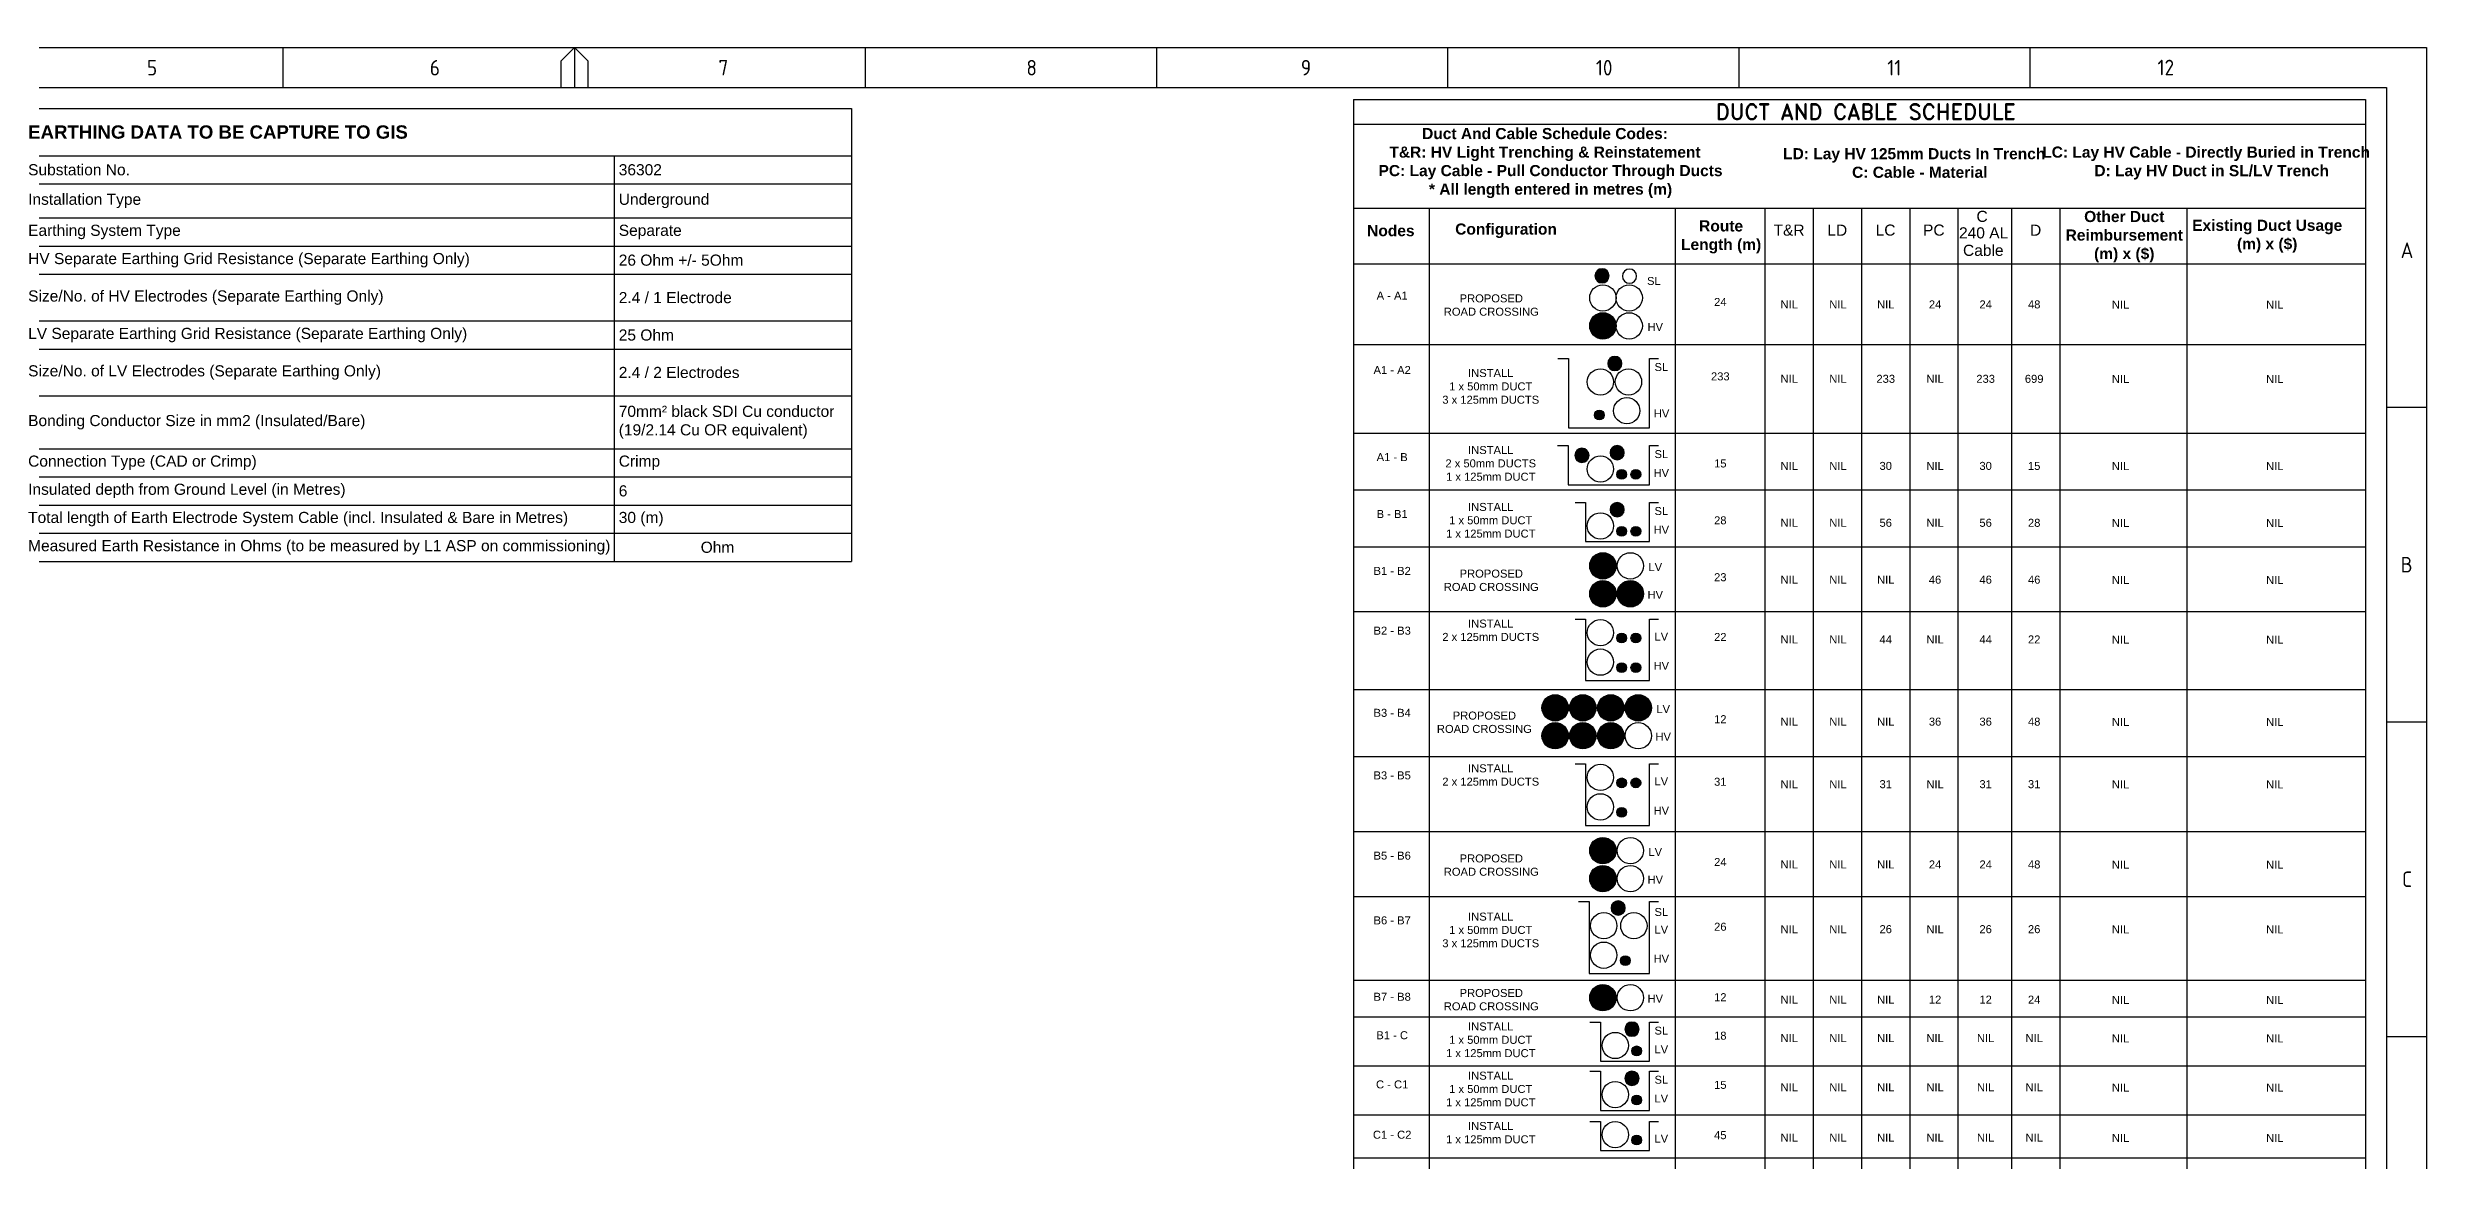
# Paper-space layout 'SHEET 4' of a CAD drawing. Header units: metres, sheet in millimetres. Extents: x -19 to 814, y -3 to 583.
# Drawn here: x 279 to 814, y 333 to 583 of the extents above; entities that cross this region are included whole.
import ezdxf
from ezdxf.enums import TextEntityAlignment as Align

# ---------------------------------------------------------------- set-up
doc = ezdxf.new("R2010")
doc.units = ezdxf.units.M
doc.linetypes.add('Cable Exist UG', pattern=[8.2, 4, -1.2, 1.8, -1.2])
doc.layers.add('Duct_SP_EXT', color=7, linetype='Continuous')
doc.layers.add('Notes', color=7, linetype='Continuous')
doc.styles.add('Elec', font='romand__.ttf')
doc.styles.add('iecISOCP', font='isocp.shx')
doc.styles.get("Standard").update_dxf_attribs({"font": 'arial.ttf'})

# ---------------------------------------------------------------- blocks, each defined once
blk = doc.blocks.new('A1_FRAME_TITLE')
at = {"layer": 'Notes', "linetype": 'Continuous'}
for p, q in [((351.17, 574.39), (351.17, 583.39)), ((413.68, 580.39), (416.68, 583.39)), ((413.68, 574.39), (413.68, 580.39)), ((416.68, 583.39), (416.68, 574.39)), ((416.68, 583.39), (419.68, 580.39)), ((419.68, 580.39), (419.68, 574.39)), ((482.19, 574.39), (482.19, 583.39)), ((547.7, 574.39), (547.7, 583.39)), ((613.21, 574.39), (613.21, 583.39)), ((678.72, 574.39), (678.72, 583.39)), ((744.23, 574.39), (744.23, 583.39)), ((833.35, 502.43), (824.35, 502.43)), ((824.37, 431.68), (833.35, 431.68)), ((824.35, 360.93), (833.35, 360.93))]:
    blk.add_line(p, q, dxfattribs=at)
at = {"layer": 'Notes', "linetype": 'Continuous', "flags": 128}
for points in [[(0, 583.39), (833.37, 583.39), (833.37, -3.03), (0, -3.03)], [(9, 574.39), (824.37, 574.39), (824.37, 5.97), (9, 5.97)]]:
    blk.add_lwpolyline(points, close=True, dxfattribs=at)
blk.add_attdef('DRAFT_NUM', (29.9, 23.29), '', height=2.5, rotation=90)
at = {"layer": 'Notes', "style": 'iecISOCP'}
for s, p in [('5', (320.5, 577.12)), ('6', (384.13, 577.12)), ('7', (449.08, 577.12)), ('8', (518.36, 577.12)), ('9', (580.11, 577.12)), ('10', (646.5, 577.12)), ('11', (712.06, 577.12)), ('12', (772.87, 577.16)), ('A', (827.58, 536.06)), ('B', (827.58, 465.31)), ('C', (827.87, 394.56))]:
    blk.add_text(s, height=3.5, dxfattribs=at).set_placement(p)
at = {"layer": 'Notes', "style": 'iecISOCP', "flags": 8}
blk.add_attdef('VERSION_NO', text='', height=2.5, rotation=90, dxfattribs=at).set_placement((302.04, 43.81), align=Align.MIDDLE_CENTER)
at = {"layer": 'Notes', "style": 'iecISOCP'}
for tag, p in [('CAP_NO', (513.19, 43.46)), ('IE_NUM', (513.05, 37.81)), ('REF_No_1', (335.24, 32.31)), ('REF_1', (362.52, 32.31)), ('GEN_WO', (441.71, 31.76)), ('HV_SWITCH', (513.46, 32.16)), ('REF_No_2', (335.24, 26.31)), ('REF_2', (362.52, 26.31)), ('OH_WO', (441.71, 25.81)), ('UBD_REF', (513.05, 25.83)), ('REF_No_3', (335.24, 20.31)), ('REF_3', (362.52, 20.31)), ('UG_WO', (441.71, 20.05)), ('GIS_MAP_No', (513.05, 20.04)), ('REF_No_4', (335.24, 14.31)), ('REF_4', (362.52, 14.31)), ('SUB_WO', (441.71, 13.81)), ('HV_OP_DIAG', (513.33, 14.2)), ('LGA', (512.95, 7.78)), ('ExportID', (9.08, 2.39))]:
    blk.add_attdef(tag, p, '', height=2.5, dxfattribs=at)
for tag, height, p in [('T1', 3.5, (684.37, 39.47)), ('T2', 3.5, (684.37, 34.35)), ('scale', 2.5, (567.76, 33.27)), ('T3', 3.5, (684.37, 28.92)), ('DRAWN', 2.5, (567.76, 24.93)), ('T4', 3.5, (684.37, 23.66)), ('T5', 3.5, (684.37, 18.23)), ('REV', 5, (820.05, 17.1)), ('DATE', 2.5, (567.76, 16.88)), ('T6', 3.5, (684.37, 12.97)), ('DESIGN', 2.5, (605.62, 9.15))]:
    blk.add_attdef(tag, text='', height=height, dxfattribs=at).set_placement(p, align=Align.CENTER)
blk.add_attdef('NUM', text='', height=7, dxfattribs=at).set_placement((792.37, 20.12), align=Align.MIDDLE_CENTER)
for tag, p in [('NS', (790.71, 8.12)), ('SHTS', (805.41, 8.12))]:
    blk.add_attdef(tag, text='', height=2.5, dxfattribs=at).set_placement(p, align=Align.MIDDLE)
at = {"layer": 'Notes', "style": 'iecISOCP', "flags": 1}
for tag, p in [('ProjectType', (14.17, -26.8)), ('ProjectNumber', (23.56, -26.82)), ('DrawingNumber', (35.51, -26.8)), ('ProjectDescription', (47.56, -26.83)), ('ExportDate', (60.28, -26.79)), ('ExportUserName', (69.15, -26.8)), ('DesignerCompanyName', (81.48, -26.79)), ('ExportAreaOfInterest', (97.1, -26.81)), ('GIS_SUCCESS', (112, -26.78)), ('CAD_SUCCESS', (121.79, -26.78)), ('DEPOTCODE', (132.11, -26.88)), ('ExportCategories', (140.08, -26.8)), ('Comments', (154.38, -26.88))]:
    blk.add_attdef(tag, p, '', height=1, dxfattribs=at)
blk = doc.blocks.new('CABLE_LARGE_EXT')
h = blk.add_hatch(color=256)
edge = h.paths.add_edge_path()
edge.add_arc((0, 0.55), 0.55, 0, 360)
blk.add_circle((0, 0.55), 0.55)
at = {"flags": 1}
blk.add_attdef('Z', (0, 0), '', height=0.2, dxfattribs=at)
at = {"flags": 9}
for tag, p in [('COND_CODE', (0, 0)), ('STATE', (0, -0.4)), ('XSECT_SIZE', (0, -0.6)), ('FB_REFERENCE', (0, -0.2)), ('NOTES', (0, -0.8))]:
    blk.add_attdef(tag, text='', height=0.2, dxfattribs=at).set_placement(p, align=Align.MIDDLE_LEFT)
blk = doc.blocks.new('DUCT_LARGE_EXT')
blk.add_circle((0, 0.8), 0.8)
for tag, flags, p in [('DUCT_CODE', 9, (1.5, 0)), ('XSECT_TYPE', 9, (1.5, -0.2)), ('STATE', 9, (1.5, -0.6)), ('OWNED_BY', 9, (1.5, -1)), ('OPERATED_BY', 9, (1.5, -1.2)), ('Z', 1, (1.5, -1.6)), ('FB_REFERENCE', 9, (1.5, -0.4)), ('NOTES', 9, (1.5, -0.8)), ('MAINTAINED_BY', 9, (1.5, -1.4))]:
    blk.add_attdef(tag, text='', height=0.2, dxfattribs=dict(flags=flags)).set_placement(p, align=Align.MIDDLE_LEFT)
blk = doc.blocks.new('*T83')
at = {"layer": 'Notes', "lineweight": -2, "transparency": 16777216}
for p, q in [((0, 0), (186.23, 0)), ((0, 0), (0, -101.89)), ((186.23, 0), (186.23, -101.89)), ((0, -10.62), (186.23, -10.62)), ((132.89, -10.62), (132.89, -101.89)), ((0, -16.96), (186.23, -16.96)), ((0, -24.62), (186.23, -24.62)), ((0, -30.95), (186.23, -30.95)), ((0, -37.3), (186.23, -37.3)), ((0, -47.79), (186.23, -47.79)), ((0, -54.15), (186.23, -54.15)), ((0, -64.63), (186.23, -64.63)), ((0, -76.53), (186.23, -76.53)), ((0, -82.87), (186.23, -82.87)), ((0, -89.2), (186.23, -89.2)), ((0, -95.55), (186.23, -95.55)), ((0, -101.89), (186.23, -101.89))]:
    blk.add_line(p, q, dxfattribs=at)
at = {"layer": 'Notes', "color": 0, "transparency": 16777216, "attachment_point": 4}
for s, insert, char_height, width in [('{\\fArial|b1|i0|c0|p34;EARTHING DATA TO BE CAPTURE TO GIS}', (1, -5.31), 3, 184.2343), ('Substation No. ', (1, -13.79), 2.5, 130.8911), ('36302', (133.89, -13.79), 2.5, 51.3432), ('Installation Type', (1, -20.79), 2.5, 130.8911), ('Underground', (133.89, -20.79), 2.5, 51.3432), ('Earthing System Type', (1, -27.78), 2.5, 130.8911), ('Separate', (133.89, -27.78), 2.5, 51.3432), ('HV Separate Earthing Grid Resistance (Separate Earthing Only)', (1, -34.13), 2.5, 130.8911), ('26 Ohm +/- 5Ohm', (133.89, -34.13), 2.5, 51.3432), ('Size/No. of HV Electrodes (Separate Earthing Only)', (1, -42.55), 2.5, 130.8911), ('2.4 / 1 Electrode', (133.89, -42.55), 2.5, 51.3432), ('LV Separate Earthing Grid Resistance (Separate Earthing Only)', (1, -50.97), 2.5, 130.8911), ('25 Ohm', (133.89, -50.97), 2.5, 51.3432), ('Size/No. of LV Electrodes (Separate Earthing Only)', (1, -59.39), 2.5, 130.8911), ('2.4 / 2 Electrodes', (133.89, -59.39), 2.5, 51.3432), ('Bonding Conductor Size in mm2 (Insulated/Bare)', (1, -70.58), 2.5, 130.8911), ('70mm² black SDI Cu conductor (19/2.14 Cu OR equivalent)', (133.89, -70.58), 2.5, 51.3432), ('Connection Type (CAD or Crimp)', (1, -79.7), 2.5, 130.8911), ('Crimp', (133.89, -79.7), 2.5, 51.3432), ('Insulated depth from Ground Level (in Metres)', (1, -86.03), 2.5, 130.8911), ('6', (133.89, -86.03), 2.5, 51.3432), ('Total length of Earth Electrode System Cable (incl. Insulated & Bare in Metres)', (1, -92.37), 2.5, 130.8911), ('30 (m)', (133.89, -92.37), 2.5, 51.3432), ('Measured Earth Resistance in Ohms (to be measured by L1 ASP on commissioning)', (1, -98.72), 2.5, 130.8911), ('                   Ohm', (133.89, -98.72), 2.5, 51.3432)]:
    blk.add_mtext(s, dxfattribs=dict(at, insert=insert, char_height=char_height, width=width))

psp = doc.layouts.new('SHEET 4')

# ---------------------------------------------------------------- hatches: boundary and pattern name
at = {"layer": 'Duct_SP_EXT'}
h = psp.add_hatch(color=256, dxfattribs=at)
h.dxf.hatch_style = 1
h.paths.add_polyline_path([(631.68, 520.81, 1), (625.76, 520.81, 1)])
h = psp.add_hatch(color=256, dxfattribs=at)
h.dxf.hatch_style = 1
h.paths.add_polyline_path([(631.68, 466.82, 1), (625.76, 466.82, 1)])
h = psp.add_hatch(color=256, dxfattribs=at)
h.dxf.hatch_style = 1
h.paths.add_polyline_path([(631.68, 460.54, 1), (625.76, 460.54, 1)])
h = psp.add_hatch(color=256, dxfattribs=at)
h.dxf.hatch_style = 1
h.paths.add_polyline_path([(631.94, 460.54, 1), (637.86, 460.54, 1)])
h = psp.add_hatch(color=256, dxfattribs=at)
h.dxf.hatch_style = 1
h.paths.add_polyline_path([(620.94, 434.88, 1), (615.02, 434.88, 1)])
h = psp.add_hatch(color=256, dxfattribs=at)
h.dxf.hatch_style = 1
h.paths.add_polyline_path([(627.16, 434.88, 1), (621.23, 434.88, 1)])
h = psp.add_hatch(color=256, dxfattribs=at)
h.dxf.hatch_style = 1
h.paths.add_polyline_path([(633.46, 434.88, 1), (627.54, 434.88, 1)])
h = psp.add_hatch(color=256, dxfattribs=at)
h.dxf.hatch_style = 1
h.paths.add_polyline_path([(633.72, 434.88, 1), (639.64, 434.88, 1)])
h = psp.add_hatch(color=256, dxfattribs=at)
h.dxf.hatch_style = 1
h.paths.add_polyline_path([(620.94, 428.6, 1), (615.02, 428.6, 1)])
h = psp.add_hatch(color=256, dxfattribs=at)
h.dxf.hatch_style = 1
h.paths.add_polyline_path([(627.16, 428.6, 1), (621.23, 428.6, 1)])
h = psp.add_hatch(color=256, dxfattribs=at)
h.dxf.hatch_style = 1
h.paths.add_polyline_path([(633.46, 428.6, 1), (627.54, 428.6, 1)])
h = psp.add_hatch(color=256, dxfattribs=at)
h.dxf.hatch_style = 1
h.paths.add_polyline_path([(631.68, 402.76, 1), (625.76, 402.76, 1)])
h = psp.add_hatch(color=256, dxfattribs=at)
h.dxf.hatch_style = 1
h.paths.add_polyline_path([(631.68, 396.47, 1), (625.76, 396.47, 1)])
h = psp.add_hatch(color=256, dxfattribs=at)
h.dxf.hatch_style = 1
h.paths.add_polyline_path([(631.68, 369.66, 1), (625.76, 369.66, 1)])
at = {"layer": 'Notes'}
h = psp.add_hatch(color=256, dxfattribs=at)
h.dxf.hatch_style = 1
edge = h.paths.add_edge_path()
edge.add_arc((628.54, 532.06), 1.6, 0, 360)
h = psp.add_hatch(color=256, dxfattribs=at)
h.dxf.hatch_style = 1
edge = h.paths.add_edge_path()
edge.add_arc((631.41, 512.34), 1.6, 0, 360)
h = psp.add_hatch(color=256, dxfattribs=at)
h.dxf.hatch_style = 1
edge = h.paths.add_edge_path()
edge.add_arc((624, 491.68), 1.6, 0, 360)
h = psp.add_hatch(color=256, dxfattribs=at)
h.dxf.hatch_style = 1
edge = h.paths.add_edge_path()
edge.add_arc((631.93, 492.28), 1.6, 0, 360)
h = psp.add_hatch(color=256, dxfattribs=at)
h.dxf.hatch_style = 1
edge = h.paths.add_edge_path()
edge.add_arc((631.93, 479.48), 1.6, 0, 360)
h = psp.add_hatch(color=256, dxfattribs=at)
h.dxf.hatch_style = 1
edge = h.paths.add_edge_path()
edge.add_arc((632.15, 389.85), 1.6, 0, 360)
h = psp.add_hatch(color=256, dxfattribs=at)
h.dxf.hatch_style = 1
edge = h.paths.add_edge_path()
edge.add_arc((635.27, 362.6), 1.6, 0, 360)
h = psp.add_hatch(color=256, dxfattribs=at)
h.dxf.hatch_style = 1
edge = h.paths.add_edge_path()
edge.add_arc((635.27, 351.54), 1.6, 0, 360)

# ---------------------------------------------------------------- linework, layer by layer
at = {"layer": 'Duct_SP_EXT'}
for p, q in [((639.24, 497.91), (639.24, 513.48)), ((639.24, 513.48), (641.22, 513.48)), ((620.99, 497.91), (639.24, 497.91)), ((639.24, 485.07), (639.24, 493.88)), ((639.24, 493.88), (641.22, 493.88)), ((620.92, 485.07), (639.24, 485.07)), ((639.24, 472.27), (639.24, 481.09)), ((639.24, 481.09), (641.22, 481.09)), ((624.84, 472.27), (639.24, 472.27)), ((639.24, 441.01), (639.24, 454.85)), ((639.24, 454.85), (641.22, 454.85)), ((624.84, 441.01), (639.24, 441.01)), ((639.24, 408.45), (639.24, 422.29)), ((639.24, 422.29), (641.22, 422.29)), ((624.84, 408.45), (639.24, 408.45)), ((639.24, 375.09), (639.24, 391.31)), ((639.24, 391.31), (641.22, 391.31)), ((625.6, 375.09), (639.24, 375.09)), ((639.24, 355.39), (639.24, 364.2)), ((639.24, 364.2), (641.22, 364.2)), ((628.19, 355.39), (639.24, 355.39)), ((639.24, 344.33), (639.24, 353.15)), ((639.24, 353.15), (641.22, 353.15)), ((628.19, 344.33), (639.24, 344.33)), ((639.24, 335.32), (639.24, 341.82)), ((639.24, 341.82), (641.22, 341.82)), ((628.19, 335.32), (639.24, 335.32))]:
    psp.add_line(p, q, dxfattribs=at)
at = {"layer": 'Duct_SP_EXT', "flags": 128}
for points in [[(618.6, 513.48), (620.99, 513.48), (620.99, 497.91)], [(618.53, 493.88), (620.92, 493.88), (620.92, 485.07)], [(622.45, 481.09), (624.84, 481.09), (624.84, 472.27)], [(622.45, 454.85), (624.84, 454.85), (624.84, 441.01)], [(622.45, 422.29), (624.84, 422.29), (624.84, 408.45)], [(623.2, 391.31), (625.6, 391.31), (625.6, 375.09)], [(625.8, 364.2), (628.19, 364.2), (628.19, 355.39)], [(625.8, 353.15), (628.19, 353.15), (628.19, 344.33)], [(625.8, 341.82), (628.19, 341.82), (628.19, 335.32)]]:
    psp.add_lwpolyline(points, dxfattribs=at)
at = {"layer": 'Duct_SP_EXT'}
for centre in [(628.72, 527.09), (634.64, 527.09), (628.72, 520.81), (634.64, 520.81), (628.16, 508.2), (634.48, 508.2), (634.08, 501.73), (628.16, 488.61), (628.16, 475.81), (628.72, 466.82), (634.9, 466.82), (628.72, 460.54), (634.9, 460.54), (628.16, 451.79), (628.16, 445.16), (617.98, 434.88), (624.2, 434.88), (630.5, 434.88), (636.68, 434.88), (617.98, 428.6), (624.2, 428.6), (630.5, 428.6), (636.68, 428.6), (628.16, 419.23), (628.16, 412.6), (628.72, 402.76), (634.9, 402.76), (628.72, 396.47), (634.9, 396.47), (628.92, 385.87), (635.69, 385.87), (628.92, 379.24), (628.72, 369.66), (634.9, 369.66), (631.51, 358.92), (631.51, 347.87), (631.51, 338.86)]:
    psp.add_circle(centre, 2.96, dxfattribs=at)
at = {"layer": 'Notes'}
for p, q in [((572.6, 571.76), (572.6, 97.08)), ((800.34, 571.76), (800.34, 97.08)), ((589.65, 547.31), (589.65, 97.08)), ((645, 547.31), (645, 97.08)), ((665.18, 547.31), (665.18, 97.08)), ((760.1, 547.31), (760.1, 97.08))]:
    psp.add_line(p, q, dxfattribs=at)
at = {"layer": 'Notes', "linetype": 'Continuous'}
for p, q in [((572.6, 571.76), (800.34, 571.76)), ((572.6, 566.21), (800.34, 566.21)), ((572.6, 547.31), (800.34, 547.31)), ((676.03, 547.31), (676.03, 97.08)), ((686.89, 547.31), (686.89, 97.08)), ((697.75, 547.31), (697.75, 97.08)), ((708.61, 547.31), (708.61, 97.08)), ((720.67, 547.31), (720.67, 97.08)), ((731.53, 547.31), (731.53, 97.08)), ((572.6, 534.78), (800.34, 534.78)), ((572.6, 516.61), (800.34, 516.61)), ((572.6, 496.7), (800.34, 496.7)), ((572.6, 483.9), (800.34, 483.9)), ((572.6, 471.1), (800.34, 471.1)), ((572.6, 456.54), (800.34, 456.54)), ((572.6, 439.02), (800.34, 439.02)), ((572.6, 423.97), (800.34, 423.97)), ((572.6, 407.03), (800.34, 407.03)), ((572.6, 392.47), (800.34, 392.47)), ((572.6, 373.64), (800.34, 373.64)), ((572.6, 365.39), (800.34, 365.39)), ((572.6, 354.34), (800.34, 354.34)), ((572.6, 343.29), (800.34, 343.29)), ((572.6, 333.67), (800.34, 333.67))]:
    psp.add_line(p, q, dxfattribs=at)
at = {"layer": 'Notes'}
for points in [[(572.6, 534.78), (800.34, 534.78)], [(572.6, 516.61), (800.34, 516.61)], [(572.6, 496.7), (800.34, 496.7)], [(572.6, 483.9), (800.34, 483.9)], [(572.6, 471.1), (800.34, 471.1)], [(572.6, 456.54), (800.34, 456.54)], [(572.6, 439.02), (800.34, 439.02)], [(572.6, 423.97), (800.34, 423.97)], [(572.6, 407.03), (800.34, 407.03)], [(572.6, 392.47), (800.34, 392.47)], [(572.6, 373.64), (800.34, 373.64)], [(572.6, 365.39), (800.34, 365.39)], [(572.6, 354.34), (800.34, 354.34)], [(572.6, 343.29), (800.34, 343.29)], [(572.6, 333.67), (800.34, 333.67)]]:
    psp.add_lwpolyline(points, dxfattribs=at)

# ---------------------------------------------------------------- block references
at = {"color": 0}
psp.add_blockref('A1_FRAME_TITLE', (-19.35, 0.02), dxfattribs=at)
psp.add_blockref('*T83', (273.4, 569.71))
at = {"layer": 'Duct_SP_EXT', "linetype": 'Cable Exist UG', "lineweight": 0, "yscale": 2, "zscale": 2}
for name, p, xscale in [('DUCT_LARGE_EXT', (628.54, 530.46), -2), ('DUCT_LARGE_EXT', (634.71, 530.4), -2), ('DUCT_LARGE_EXT', (631.41, 510.74), -2), ('CABLE_LARGE_EXT', (627.93, 499.66), 2), ('DUCT_LARGE_EXT', (624, 490.08), -2), ('DUCT_LARGE_EXT', (631.93, 490.68), -2), ('CABLE_LARGE_EXT', (632.95, 486.29), 2), ('CABLE_LARGE_EXT', (636.14, 486.29), 2), ('DUCT_LARGE_EXT', (631.93, 477.88), -2), ('CABLE_LARGE_EXT', (632.95, 473.49), 2), ('CABLE_LARGE_EXT', (636.14, 473.49), 2), ('CABLE_LARGE_EXT', (632.95, 449.48), 2), ('CABLE_LARGE_EXT', (636.14, 449.48), 2), ('CABLE_LARGE_EXT', (632.95, 442.84), 2), ('CABLE_LARGE_EXT', (636.14, 442.84), 2), ('CABLE_LARGE_EXT', (632.95, 416.91), 2), ('CABLE_LARGE_EXT', (636.14, 416.91), 2), ('CABLE_LARGE_EXT', (632.95, 410.28), 2), ('DUCT_LARGE_EXT', (632.15, 388.25), -2), ('CABLE_LARGE_EXT', (633.76, 376.92), 2), ('DUCT_LARGE_EXT', (635.27, 361), -2), ('CABLE_LARGE_EXT', (636.3, 356.61), 2), ('DUCT_LARGE_EXT', (635.27, 349.94), -2), ('CABLE_LARGE_EXT', (636.3, 345.55), 2), ('CABLE_LARGE_EXT', (636.3, 336.54), 2)]:
    psp.add_blockref(name, p, dxfattribs=dict(at, xscale=xscale))

# ---------------------------------------------------------------- texts
at = {"layer": 'Duct_SP_EXT'}
for s, p in [('SL', (640.19, 531.81)), ('HV', (640.51, 521.47)), ('SL', (641.87, 512.45)), ('HV', (641.93, 502)), ('SL', (641.87, 492.86)), ('HV', (641.87, 488.63)), ('SL', (641.87, 480.06)), ('HV', (641.87, 475.83)), ('LV', (640.51, 467.44)), ('HV', (640.51, 461.2)), ('LV', (641.87, 451.81)), ('HV', (641.87, 445.23)), ('LV', (642.29, 435.5)), ('HV', (642.29, 429.26)), ('LV', (641.87, 419.25)), ('HV', (641.87, 412.67)), ('LV', (640.51, 403.37)), ('HV', (640.51, 397.13)), ('SL', (641.87, 389.86)), ('LV', (641.87, 385.89)), ('HV', (641.87, 379.32)), ('HV', (640.51, 370.36)), ('SL', (641.87, 363.17)), ('LV', (641.87, 358.94)), ('SL', (641.87, 352.12)), ('LV', (641.87, 347.89)), ('LV', (641.87, 338.87))]:
    psp.add_text(s, height=1.79, dxfattribs=at).set_placement(p, align=Align.TOP_CENTER)
at = {"layer": 'Notes', "linetype": 'Continuous', "insert": (687.89, 568.98), "char_height": 3.5, "width": 84.4647, "attachment_point": 5, "style": 'Elec'}
psp.add_mtext('DUCT AND CABLE SCHEDULE', dxfattribs=at)
at = {"layer": 'Notes', "linetype": 'Continuous', "char_height": 2.5, "attachment_point": 5}
for s, insert, width in [('{\\fArial|b1|i0|c0|p34;Duct And Cable Schedule Codes:\\PT&R: HV Light Trenching & Reinstatement\\P\\pi-7.5,l10,t10;PC:^ILay Cable - Pull Conductor Through Ducts\\P*^IAll length entered in metres (m)}', (615.69, 557.44), 81.0451), ('\\pi-7.5,l10,t10;{\\fArial|b1|i0|c0|p34;LD:^ILay HV 125mm Ducts In Trench\\P\\pl12.5;C:^ICable - Material}', (697.52, 557.44), 81.0451), ('\\pi-7.5,l10,t10,102.5,107.5;{\\fArial|b1|i0|c0|p34;LC:^ILay HV Cable - Directly Buried in Trench\\P\\pi-5,t10,12.5,102.5,107.5;D:^ILay HV Duct in SL/LV Trench}', (763.19, 557.44), 81.0451), ('C', (714.04, 545.43), 15.6857), ('{\\fArial|b1|i0|c0|p34;Other Duct Reimbursement\\P(m) x ($)}', (746.03, 540.87), 26.3773), ('{\\fArial|b1|i0|c0|p34;Nodes}', (581.01, 542.21), 13.8231), ('{\\fArial|b1|i0|c0|p34;Configuration}', (606.93, 542.21), 32), ('{\\fArial|b1|i0|c0|p34;Route \\PLength (m)}', (655.32, 540.83), 17.8848), ('T&R', (670.61, 542.34), 15.6857), ('LD', (681.46, 542.34), 15.6857), ('LC', (692.32, 542.34), 15.6857), ('PC', (703.18, 542.34), 15.6857), ('240 AL', (714.38, 541.72), 11.0363), ('D', (726.1, 542.34), 15.6857), ('{\\fArial|b1|i0|c0|p34;Existing Duct Usage\\P(m) x ($)}', (778.19, 540.98), 33.6642), ('Cable', (714.31, 537.79), 11.0363)]:
    psp.add_mtext(s, dxfattribs=dict(at, insert=insert, width=width))
at = {"layer": 'Notes', "char_height": 1.8, "attachment_point": 2}
for s, insert, width in [('A - A1', (581.31, 528.52), 8.2715), ('{\\C7;PROPOSED\\PROAD CROSSING}', (603.61, 527.9), 21.2374), ('24', (655.14, 527.09), 3.8415), ('NIL', (670.64, 526.54), 3.8415), ('NIL', (681.62, 526.54), 3.8415), ('NIL', (692.36, 526.54), 3.8415), ('24', (703.46, 526.54), 3.8415), ('24', (714.84, 526.54), 3.8415), ('48', (725.76, 526.54), 3.8415), ('NIL', (745.19, 526.49), 43.5892), ('NIL', (779.9, 526.49), 43.5892), ('A1 - A2', (581.31, 511.78), 8.2715), ('INSTALL\\P1 x 50mm DUCT\\P3 x 125mm DUCTS', (603.49, 511.1), 21.6843), ('233', (655.14, 510.35), 3.8415), ('NIL', (670.64, 509.8), 3.8415), ('NIL', (681.62, 509.8), 3.8415), ('233', (692.36, 509.8), 3.8415), ('NIL', (703.46, 509.8), 3.8415), ('233', (714.84, 509.8), 3.8415), ('699', (725.76, 509.8), 3.8415), ('NIL', (745.19, 509.75), 43.5892), ('NIL', (779.9, 509.75), 43.5892), ('INSTALL\\P2 x 50mm DUCTS\\P1 x 125mm DUCT', (603.49, 493.78), 21.6843), ('A1 - B', (581.31, 492.19), 8.2715), ('15', (655.14, 490.76), 3.8415), ('NIL', (670.64, 490.21), 3.8415), ('NIL', (681.62, 490.21), 3.8415), ('30', (692.36, 490.21), 3.8415), ('NIL', (703.46, 490.21), 3.8415), ('30', (714.84, 490.21), 3.8415), ('15', (725.76, 490.21), 3.8415), ('NIL', (745.19, 490.16), 43.5892), ('NIL', (779.9, 490.16), 43.5892), ('B - B1', (581.31, 479.39), 8.2715), ('INSTALL\\P1 x 50mm DUCT\\P1 x 125mm DUCT', (603.49, 480.98), 21.6843), ('28', (655.14, 477.96), 3.8415), ('NIL', (670.64, 477.41), 3.8415), ('NIL', (681.62, 477.41), 3.8415), ('56', (692.36, 477.41), 3.8415), ('NIL', (703.46, 477.41), 3.8415), ('56', (714.84, 477.41), 3.8415), ('28', (725.76, 477.41), 3.8415), ('NIL', (745.19, 477.36), 43.5892), ('NIL', (779.9, 477.36), 43.5892), ('B1 - B2', (581.31, 466.59), 8.2715), ('{\\C7;PROPOSED\\PROAD CROSSING}', (603.61, 465.98), 21.2374), ('23', (655.14, 465.17), 3.8415), ('NIL', (670.64, 464.62), 3.8415), ('NIL', (681.62, 464.62), 3.8415), ('NIL', (692.36, 464.62), 3.8415), ('46', (703.46, 464.62), 3.8415), ('46', (714.84, 464.62), 3.8415), ('46', (725.76, 464.62), 3.8415), ('NIL', (745.19, 464.56), 43.5892), ('NIL', (779.9, 464.56), 43.5892), ('B2 - B3', (581.31, 453.15), 10.1143), ('INSTALL\\P2 x 125mm DUCTS', (603.49, 454.74), 21.6843), ('22', (655.14, 451.72), 3.8415), ('NIL', (670.64, 451.17), 3.8415), ('NIL', (681.62, 451.17), 3.8415), ('44', (692.36, 451.17), 3.8415), ('NIL', (703.46, 451.17), 3.8415), ('44', (714.84, 451.17), 3.8415), ('22', (725.76, 451.17), 3.8415), ('NIL', (745.19, 451.12), 43.5892), ('NIL', (779.9, 451.12), 43.5892), ('B3 - B4', (581.31, 434.66), 9.694), ('{\\C7;PROPOSED\\PROAD CROSSING}', (602.06, 434.04), 21.2374), ('12', (655.14, 433.23), 3.8415), ('NIL', (670.64, 432.68), 3.8415), ('NIL', (681.62, 432.68), 3.8415), ('NIL', (692.36, 432.68), 3.8415), ('36', (703.46, 432.68), 3.8415), ('36', (714.84, 432.68), 3.8415), ('48', (725.76, 432.68), 3.8415), ('NIL', (745.19, 432.63), 43.5892), ('NIL', (779.9, 432.63), 43.5892), ('B3 - B5', (581.31, 420.59), 10.1143), ('INSTALL\\P2 x 125mm DUCTS', (603.49, 422.18), 21.6843), ('31', (655.14, 419.16), 3.8415), ('NIL', (670.64, 418.61), 3.8415), ('NIL', (681.62, 418.61), 3.8415), ('31', (692.36, 418.61), 3.8415), ('NIL', (703.46, 418.61), 3.8415), ('31', (714.84, 418.61), 3.8415), ('31', (725.76, 418.61), 3.8415), ('NIL', (745.19, 418.56), 43.5892), ('NIL', (779.9, 418.56), 43.5892), ('B5 - B6', (581.31, 402.53), 8.2715), ('{\\C7;PROPOSED\\PROAD CROSSING}', (603.61, 401.91), 21.2374), ('24', (655.14, 401.1), 3.8415), ('NIL', (670.64, 400.55), 3.8415), ('NIL', (681.62, 400.55), 3.8415), ('NIL', (692.36, 400.55), 3.8415), ('24', (703.46, 400.55), 3.8415), ('24', (714.84, 400.55), 3.8415), ('48', (725.76, 400.55), 3.8415), ('NIL', (745.19, 400.5), 43.5892), ('NIL', (779.9, 400.5), 43.5892), ('B6 - B7', (581.31, 387.97), 8.2715), ('INSTALL\\P1 x 50mm DUCT\\P3 x 125mm DUCTS', (603.49, 388.82), 21.6843), ('26', (655.14, 386.54), 3.8415), ('NIL', (670.64, 385.99), 3.8415), ('NIL', (681.62, 385.99), 3.8415), ('26', (692.36, 385.99), 3.8415), ('NIL', (703.46, 385.99), 3.8415), ('26', (714.84, 385.99), 3.8415), ('26', (725.76, 385.99), 3.8415), ('NIL', (745.19, 385.94), 43.5892), ('NIL', (779.9, 385.94), 43.5892), ('B7 - B8', (581.31, 370.79), 8.2715), ('{\\C7;PROPOSED\\PROAD CROSSING}', (603.61, 371.64), 21.2374), ('12', (655.14, 370.69), 3.8415), ('NIL', (670.64, 370.14), 3.8415), ('NIL', (681.62, 370.14), 3.8415), ('NIL', (692.36, 370.14), 3.8415), ('12', (703.46, 370.14), 3.8415), ('12', (714.84, 370.14), 3.8415), ('24', (725.76, 370.14), 3.8415), ('NIL', (745.19, 370.09), 43.5892), ('NIL', (779.9, 370.09), 43.5892), ('INSTALL\\P1 x 50mm DUCT\\P1 x 125mm DUCT', (603.49, 364.1), 21.6843), ('B1 - C', (581.31, 362.13), 9.6991), ('18', (655.14, 362.03), 3.8415), ('NIL', (670.64, 361.48), 3.8415), ('NIL', (681.62, 361.48), 3.8415), ('NIL', (692.36, 361.48), 3.8415), ('NIL', (703.46, 361.48), 3.8415), ('NIL', (714.84, 361.48), 3.8415), ('NIL', (725.76, 361.48), 3.8415), ('NIL', (745.19, 361.42), 43.5892), ('NIL', (779.9, 361.42), 43.5892), ('C - C1', (581.31, 351.07), 9.6991), ('INSTALL\\P1 x 50mm DUCT\\P1 x 125mm DUCT', (603.49, 353.04), 21.6843), ('15', (655.14, 350.97), 3.8415), ('NIL', (670.64, 350.42), 3.8415), ('NIL', (681.62, 350.42), 3.8415), ('NIL', (692.36, 350.42), 3.8415), ('NIL', (703.46, 350.42), 3.8415), ('NIL', (714.84, 350.42), 3.8415), ('NIL', (725.76, 350.42), 3.8415), ('NIL', (745.19, 350.37), 43.5892), ('NIL', (779.9, 350.37), 43.5892), ('C1 - C2', (581.31, 339.75), 9.6991), ('INSTALL\\P1 x 125mm DUCT', (603.49, 341.72), 21.6843), ('45', (655.14, 339.65), 3.8415), ('NIL', (670.64, 339.1), 3.8415), ('NIL', (681.62, 339.1), 3.8415), ('NIL', (692.36, 339.1), 3.8415), ('NIL', (703.46, 339.1), 3.8415), ('NIL', (714.84, 339.1), 3.8415), ('NIL', (725.76, 339.1), 3.8415), ('NIL', (745.19, 339.04), 43.5892), ('NIL', (779.9, 339.04), 43.5892)]:
    psp.add_mtext(s, dxfattribs=dict(at, insert=insert, width=width))

doc.saveas('drawing.dxf')
